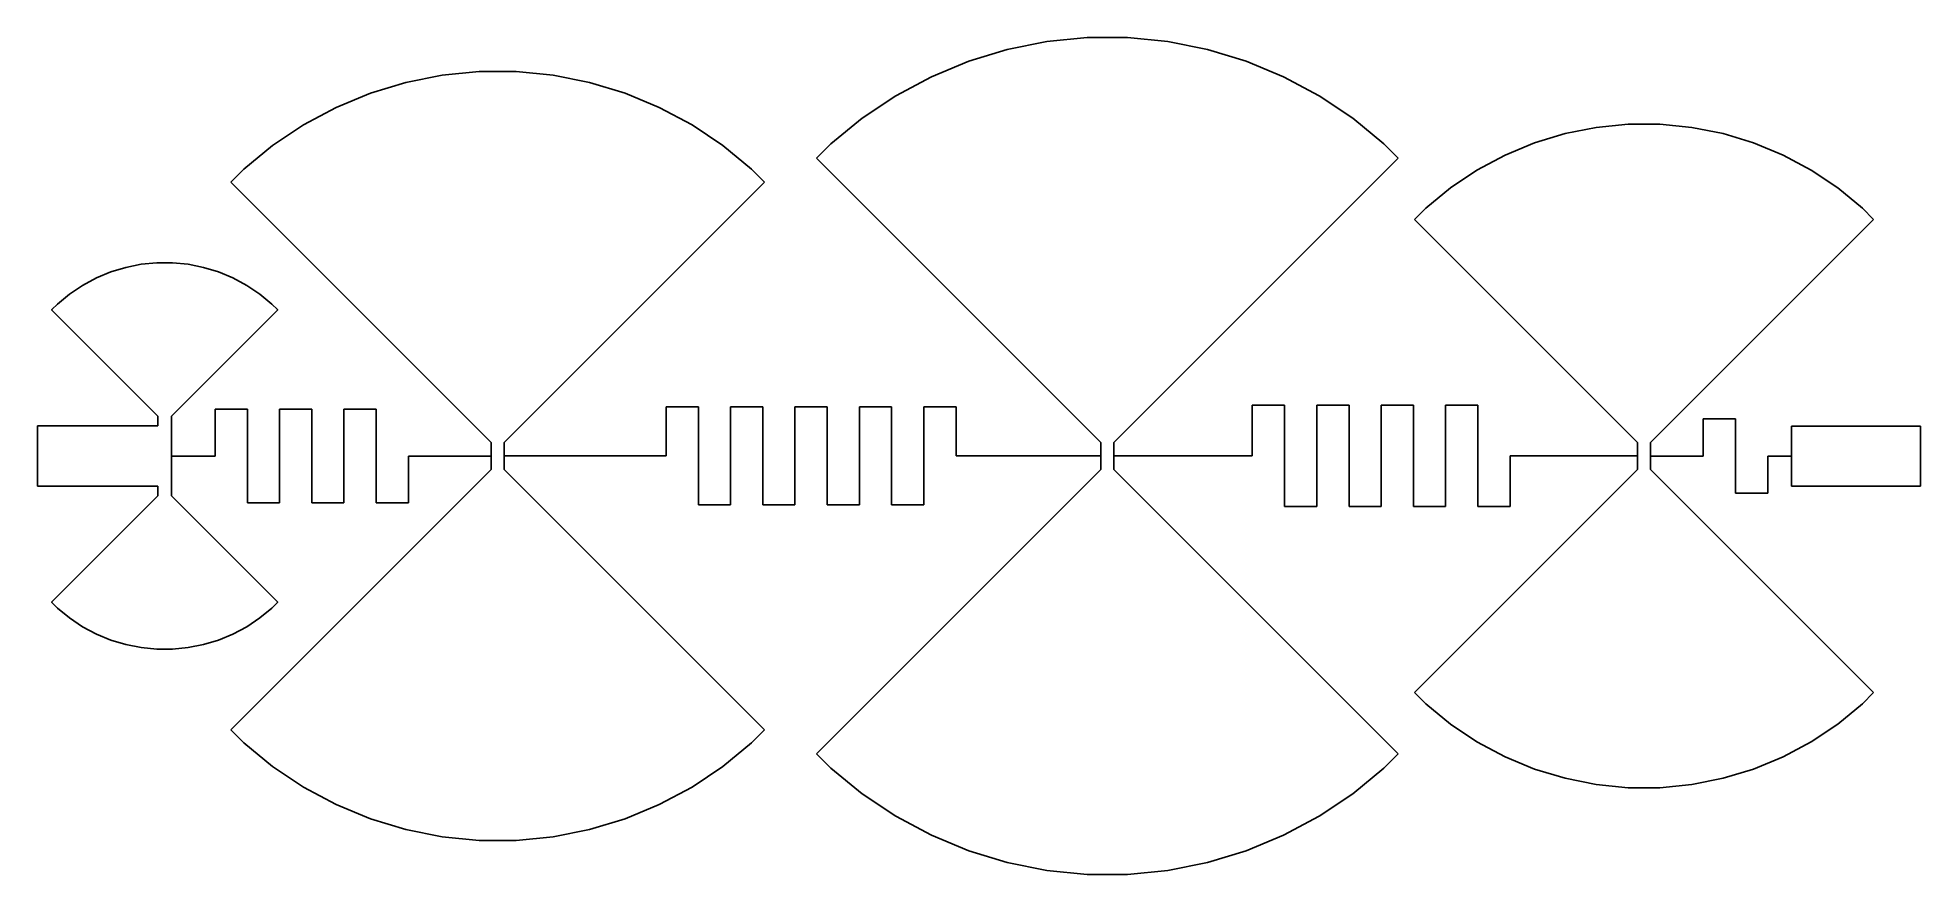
# Model space of a CAD drawing. Header units: millimetres. Extents: x 1261 to 1298.1, y 1261.8 to 1278.2.
import ezdxf

# ---------------------------------------------------------------- set-up
doc = ezdxf.new("R2010")
doc.units = ezdxf.units.MM
doc.layers.add('TopLayer', color=1, linetype='Continuous')

msp = doc.modelspace()

# ---------------------------------------------------------------- linework, layer by layer
at = {"layer": 'TopLayer'}
for p, q in [((1280.874, 1278.165), (1281.667, 1278.243)), ((1281.667, 1278.243), (1282.065, 1278.243)), ((1282.065, 1278.243), (1282.463, 1278.243)), ((1282.463, 1278.243), (1283.256, 1278.165)), ((1279.33, 1277.778), (1280.092, 1278.009)), ((1280.092, 1278.009), (1280.874, 1278.165)), ((1283.256, 1278.165), (1284.038, 1278.009)), ((1284.038, 1278.009), (1284.8, 1277.778)), ((1268.236, 1277.359), (1268.953, 1277.502)), ((1268.953, 1277.502), (1269.681, 1277.574)), ((1269.681, 1277.574), (1270.046, 1277.574)), ((1270.046, 1277.574), (1270.412, 1277.574)), ((1270.412, 1277.574), (1271.139, 1277.502)), ((1271.139, 1277.502), (1271.856, 1277.359)), ((1278.594, 1277.473), (1279.33, 1277.778)), ((1284.8, 1277.778), (1285.536, 1277.473)), ((1266.861, 1276.868), (1267.537, 1277.147)), ((1267.537, 1277.147), (1268.236, 1277.359)), ((1271.856, 1277.359), (1272.556, 1277.147)), ((1272.556, 1277.147), (1273.231, 1276.868)), ((1277.891, 1277.097), (1278.594, 1277.473)), ((1285.536, 1277.473), (1286.239, 1277.097)), ((1266.217, 1276.523), (1266.861, 1276.868)), ((1273.231, 1276.868), (1273.876, 1276.523)), ((1277.229, 1276.655), (1277.891, 1277.097)), ((1286.239, 1277.097), (1286.902, 1276.655)), ((1265.609, 1276.117), (1266.217, 1276.523)), ((1273.876, 1276.523), (1274.484, 1276.117)), ((1276.613, 1276.149), (1277.229, 1276.655)), ((1286.902, 1276.655), (1287.517, 1276.149)), ((1291.087, 1276.351), (1291.703, 1276.473)), ((1291.703, 1276.473), (1292.329, 1276.535)), ((1292.329, 1276.535), (1292.644, 1276.535)), ((1292.644, 1276.535), (1292.958, 1276.535)), ((1292.958, 1276.535), (1293.584, 1276.473)), ((1293.584, 1276.473), (1294.201, 1276.351)), ((1265.044, 1275.653), (1265.609, 1276.117)), ((1274.484, 1276.117), (1275.049, 1275.653)), ((1276.331, 1275.868), (1276.613, 1276.149)), ((1287.517, 1276.149), (1287.799, 1275.868)), ((1289.904, 1275.927), (1290.485, 1276.168)), ((1290.485, 1276.168), (1291.087, 1276.351)), ((1294.201, 1276.351), (1294.803, 1276.168)), ((1294.803, 1276.168), (1295.384, 1275.927)), ((1264.785, 1275.395), (1265.044, 1275.653)), ((1275.049, 1275.653), (1275.307, 1275.395)), ((1281.938, 1270.261), (1276.331, 1275.868)), ((1287.799, 1275.868), (1282.192, 1270.261)), ((1287.799, 1275.868), (1287.799, 1275.868)), ((1289.349, 1275.631), (1289.904, 1275.927)), ((1295.384, 1275.927), (1295.939, 1275.631)), ((1269.919, 1270.261), (1264.785, 1275.395)), ((1275.307, 1275.395), (1270.173, 1270.261)), ((1275.307, 1275.395), (1275.307, 1275.395)), ((1288.34, 1274.882), (1288.826, 1275.281)), ((1288.826, 1275.281), (1289.349, 1275.631)), ((1295.939, 1275.631), (1296.462, 1275.281)), ((1296.462, 1275.281), (1296.948, 1274.882)), ((1288.117, 1274.66), (1288.34, 1274.882)), ((1292.517, 1270.261), (1288.117, 1274.66)), ((1297.17, 1274.66), (1292.771, 1270.261)), ((1296.948, 1274.882), (1297.17, 1274.66)), ((1297.17, 1274.66), (1297.17, 1274.66)), ((1263.019, 1273.775), (1263.327, 1273.805)), ((1263.327, 1273.805), (1263.481, 1273.805)), ((1263.481, 1273.805), (1263.481, 1273.805)), ((1263.481, 1273.805), (1263.636, 1273.805)), ((1263.636, 1273.805), (1263.943, 1273.775)), ((1261.863, 1273.361), (1262.135, 1273.506)), ((1262.135, 1273.506), (1262.421, 1273.625)), ((1262.421, 1273.625), (1262.716, 1273.714)), ((1262.716, 1273.714), (1263.019, 1273.775)), ((1263.943, 1273.775), (1264.246, 1273.714)), ((1264.246, 1273.714), (1264.542, 1273.625)), ((1264.542, 1273.625), (1264.827, 1273.506)), ((1264.827, 1273.506), (1265.1, 1273.361)), ((1261.367, 1272.993), (1261.606, 1273.189)), ((1261.606, 1273.189), (1261.863, 1273.361)), ((1265.1, 1273.361), (1265.357, 1273.189)), ((1265.357, 1273.189), (1265.595, 1272.993)), ((1261.256, 1272.881), (1261.257, 1272.883)), ((1261.256, 1272.878), (1261.256, 1272.881)), ((1261.257, 1272.875), (1261.256, 1272.878)), ((1261.257, 1272.883), (1261.258, 1272.884)), ((1261.258, 1272.874), (1261.257, 1272.875)), ((1261.258, 1272.884), (1261.367, 1272.993)), ((1263.348, 1270.785), (1261.258, 1272.874)), ((1265.705, 1272.874), (1263.615, 1270.785)), ((1265.595, 1272.993), (1265.705, 1272.884)), ((1265.705, 1272.884), (1265.705, 1272.883)), ((1265.705, 1272.883), (1265.706, 1272.882)), ((1265.706, 1272.876), (1265.705, 1272.875)), ((1265.705, 1272.875), (1265.705, 1272.874)), ((1265.705, 1272.874), (1265.705, 1272.874)), ((1265.706, 1272.882), (1265.706, 1272.881)), ((1265.706, 1272.881), (1265.707, 1272.88)), ((1265.707, 1272.879), (1265.706, 1272.877)), ((1265.706, 1272.877), (1265.706, 1272.876)), ((1265.707, 1272.88), (1265.707, 1272.879)), ((1265.707, 1272.879), (1265.707, 1272.879)), ((1264.476, 1270.918), (1265.111, 1270.918)), ((1264.476, 1269.997), (1264.476, 1270.918)), ((1264.476, 1270.918), (1265.111, 1270.918)), ((1264.476, 1269.997), (1264.476, 1270.918)), ((1265.111, 1269.997), (1265.111, 1270.918)), ((1265.111, 1269.997), (1265.111, 1270.918)), ((1265.745, 1270.918), (1266.38, 1270.918)), ((1265.745, 1269.997), (1265.745, 1270.918)), ((1265.745, 1270.918), (1266.38, 1270.918)), ((1265.745, 1269.997), (1265.745, 1270.918)), ((1266.38, 1269.997), (1266.38, 1270.918)), ((1266.38, 1269.997), (1266.38, 1270.918)), ((1267.015, 1270.918), (1267.65, 1270.918)), ((1267.015, 1269.997), (1267.015, 1270.918)), ((1267.015, 1270.918), (1267.65, 1270.918)), ((1267.015, 1269.997), (1267.015, 1270.918)), ((1267.65, 1269.997), (1267.65, 1270.918)), ((1267.65, 1269.997), (1267.65, 1270.918)), ((1273.366, 1270.967), (1274.001, 1270.967)), ((1273.366, 1270), (1273.366, 1270.967)), ((1273.366, 1270.967), (1274.001, 1270.967)), ((1273.366, 1270), (1273.366, 1270.967)), ((1274.001, 1270), (1274.001, 1270.967)), ((1274.001, 1270), (1274.001, 1270.967)), ((1274.636, 1270.967), (1275.271, 1270.967)), ((1274.636, 1270), (1274.636, 1270.967)), ((1274.636, 1270.967), (1275.271, 1270.967)), ((1274.636, 1270), (1274.636, 1270.967)), ((1275.271, 1270), (1275.271, 1270.967)), ((1275.271, 1270), (1275.271, 1270.967)), ((1275.906, 1270.967), (1276.541, 1270.967)), ((1275.906, 1270), (1275.906, 1270.967)), ((1275.906, 1270.967), (1276.541, 1270.967)), ((1275.906, 1270), (1275.906, 1270.967)), ((1276.541, 1270), (1276.541, 1270.967)), ((1276.541, 1270), (1276.541, 1270.967)), ((1277.176, 1270.967), (1277.811, 1270.967)), ((1277.176, 1270), (1277.176, 1270.967)), ((1277.176, 1270.967), (1277.811, 1270.967)), ((1277.176, 1270), (1277.176, 1270.967)), ((1277.811, 1270), (1277.811, 1270.967)), ((1277.811, 1270), (1277.811, 1270.967)), ((1278.446, 1270.967), (1279.081, 1270.967)), ((1278.446, 1270), (1278.446, 1270.967)), ((1278.446, 1270.967), (1279.081, 1270.967)), ((1278.446, 1270), (1278.446, 1270.967)), ((1279.081, 1270), (1279.081, 1270.967)), ((1279.081, 1270), (1279.081, 1270.967)), ((1284.922, 1271), (1285.557, 1271)), ((1284.922, 1270), (1284.922, 1271)), ((1284.922, 1271), (1285.557, 1271)), ((1284.922, 1270), (1284.922, 1271)), ((1285.557, 1270), (1285.557, 1271)), ((1285.557, 1270), (1285.557, 1271)), ((1286.193, 1271), (1286.828, 1271)), ((1286.193, 1270), (1286.193, 1271)), ((1286.193, 1271), (1286.828, 1271)), ((1286.193, 1270), (1286.193, 1271)), ((1286.828, 1270), (1286.828, 1271)), ((1286.828, 1270), (1286.828, 1271)), ((1287.463, 1271), (1288.098, 1271)), ((1287.463, 1270), (1287.463, 1271)), ((1287.463, 1271), (1288.098, 1271)), ((1287.463, 1270), (1287.463, 1271)), ((1288.098, 1270), (1288.098, 1271)), ((1288.098, 1270), (1288.098, 1271)), ((1288.733, 1271), (1289.368, 1271)), ((1288.733, 1270), (1288.733, 1271)), ((1288.733, 1271), (1289.368, 1271)), ((1288.733, 1270), (1288.733, 1271)), ((1289.368, 1270), (1289.368, 1271)), ((1289.368, 1270), (1289.368, 1271)), ((1260.976, 1270.589), (1260.977, 1270.591)), ((1260.976, 1270.588), (1260.976, 1270.589)), ((1260.976, 1269.407), (1260.976, 1270.588)), ((1260.977, 1270.591), (1260.979, 1270.593)), ((1260.979, 1270.593), (1260.982, 1270.594)), ((1260.982, 1270.594), (1260.983, 1270.594)), ((1260.983, 1270.594), (1260.983, 1270.594)), ((1260.983, 1270.594), (1263.348, 1270.594)), ((1263.348, 1270.594), (1263.348, 1270.785)), ((1263.615, 1270.785), (1263.615, 1269.209)), ((1293.812, 1270.727), (1294.447, 1270.727)), ((1293.812, 1269.997), (1293.812, 1270.727)), ((1294.447, 1269.997), (1294.447, 1270.727)), ((1295.551, 1270.585), (1295.551, 1269.404)), ((1298.091, 1270.585), (1295.551, 1270.585)), ((1298.091, 1269.404), (1298.091, 1270.585)), ((1269.919, 1269.734), (1269.919, 1270.261)), ((1270.173, 1270.261), (1270.173, 1269.734)), ((1281.938, 1269.734), (1281.938, 1270.261)), ((1282.192, 1270.261), (1282.192, 1269.734)), ((1292.517, 1269.734), (1292.517, 1270.261)), ((1292.771, 1270.261), (1292.771, 1269.734)), ((1263.608, 1269.997), (1264.158, 1269.997)), ((1264.158, 1269.997), (1264.476, 1269.997)), ((1264.158, 1269.997), (1264.476, 1269.997)), ((1264.785, 1264.6), (1269.919, 1269.734)), ((1265.111, 1269.076), (1265.111, 1269.997)), ((1265.111, 1269.076), (1265.111, 1269.997)), ((1265.745, 1269.076), (1265.745, 1269.997)), ((1265.745, 1269.076), (1265.745, 1269.997)), ((1266.38, 1269.076), (1266.38, 1269.997)), ((1266.38, 1269.076), (1266.38, 1269.997)), ((1267.015, 1269.076), (1267.015, 1269.997)), ((1267.015, 1269.076), (1267.015, 1269.997)), ((1267.65, 1269.076), (1267.65, 1269.997)), ((1267.65, 1269.076), (1267.65, 1269.997)), ((1268.285, 1269.997), (1268.857, 1269.997)), ((1268.285, 1269.076), (1268.285, 1269.997)), ((1268.285, 1269.997), (1268.857, 1269.997)), ((1268.285, 1269.076), (1268.285, 1269.997)), ((1268.857, 1269.997), (1269.919, 1269.997)), ((1270.173, 1270), (1273.048, 1270)), ((1270.173, 1269.734), (1275.307, 1264.6)), ((1273.048, 1270), (1273.366, 1270)), ((1273.048, 1270), (1273.366, 1270)), ((1274.001, 1269.033), (1274.001, 1270)), ((1274.001, 1269.033), (1274.001, 1270)), ((1274.636, 1269.033), (1274.636, 1270)), ((1274.636, 1269.033), (1274.636, 1270)), ((1275.271, 1269.033), (1275.271, 1270)), ((1275.271, 1269.033), (1275.271, 1270)), ((1275.906, 1269.033), (1275.906, 1270)), ((1275.906, 1269.033), (1275.906, 1270)), ((1276.331, 1264.126), (1281.938, 1269.734)), ((1276.541, 1269.033), (1276.541, 1270)), ((1276.541, 1269.033), (1276.541, 1270)), ((1277.176, 1269.033), (1277.176, 1270)), ((1277.176, 1269.033), (1277.176, 1270)), ((1277.811, 1269.033), (1277.811, 1270)), ((1277.811, 1269.033), (1277.811, 1270)), ((1278.446, 1269.033), (1278.446, 1270)), ((1278.446, 1269.033), (1278.446, 1270)), ((1279.081, 1270), (1280.668, 1270)), ((1279.081, 1270), (1280.668, 1270)), ((1280.668, 1270), (1281.938, 1270)), ((1282.192, 1270), (1284.605, 1270)), ((1282.192, 1269.734), (1287.799, 1264.126)), ((1284.605, 1270), (1284.922, 1270)), ((1284.605, 1270), (1284.922, 1270)), ((1285.557, 1269), (1285.557, 1270)), ((1285.557, 1269), (1285.557, 1270)), ((1286.193, 1269), (1286.193, 1270)), ((1286.193, 1269), (1286.193, 1270)), ((1286.828, 1269), (1286.828, 1270)), ((1286.828, 1269), (1286.828, 1270)), ((1287.463, 1269), (1287.463, 1270)), ((1287.463, 1269), (1287.463, 1270)), ((1288.098, 1269), (1288.098, 1270)), ((1288.098, 1269), (1288.098, 1270)), ((1288.117, 1265.334), (1292.517, 1269.734)), ((1288.733, 1269), (1288.733, 1270)), ((1288.733, 1269), (1288.733, 1270)), ((1289.368, 1269), (1289.368, 1270)), ((1289.368, 1269), (1289.368, 1270)), ((1290.003, 1270), (1291.082, 1270)), ((1290.003, 1269), (1290.003, 1270)), ((1290.003, 1270), (1291.082, 1270)), ((1290.003, 1269), (1290.003, 1270)), ((1291.082, 1270), (1292.517, 1270)), ((1292.771, 1269.997), (1293.495, 1269.997)), ((1292.771, 1269.734), (1297.17, 1265.334)), ((1293.495, 1269.997), (1293.812, 1269.997)), ((1294.447, 1269.267), (1294.447, 1269.997)), ((1295.082, 1269.997), (1295.273, 1269.997)), ((1295.082, 1269.267), (1295.082, 1269.997)), ((1295.273, 1269.997), (1295.551, 1269.997)), ((1260.976, 1269.405), (1260.976, 1269.407)), ((1260.976, 1269.407), (1260.976, 1269.407)), ((1260.977, 1269.403), (1260.976, 1269.405)), ((1260.979, 1269.401), (1260.977, 1269.403)), ((1260.982, 1269.4), (1260.979, 1269.401)), ((1260.983, 1269.4), (1260.982, 1269.4)), ((1263.348, 1269.4), (1260.983, 1269.4)), ((1263.348, 1269.209), (1263.348, 1269.4)), ((1295.551, 1269.404), (1298.091, 1269.404)), ((1261.258, 1267.12), (1263.348, 1269.209)), ((1263.615, 1269.209), (1265.705, 1267.12)), ((1265.111, 1269.076), (1265.745, 1269.076)), ((1265.111, 1269.076), (1265.745, 1269.076)), ((1266.38, 1269.076), (1267.015, 1269.076)), ((1266.38, 1269.076), (1267.015, 1269.076)), ((1267.65, 1269.076), (1268.285, 1269.076)), ((1267.65, 1269.076), (1268.285, 1269.076)), ((1274.001, 1269.033), (1274.636, 1269.033)), ((1274.001, 1269.033), (1274.636, 1269.033)), ((1275.271, 1269.033), (1275.906, 1269.033)), ((1275.271, 1269.033), (1275.906, 1269.033)), ((1276.541, 1269.033), (1277.176, 1269.033)), ((1276.541, 1269.033), (1277.176, 1269.033)), ((1277.811, 1269.033), (1278.446, 1269.033)), ((1277.811, 1269.033), (1278.446, 1269.033)), ((1285.557, 1269), (1286.193, 1269)), ((1285.557, 1269), (1286.193, 1269)), ((1286.828, 1269), (1287.463, 1269)), ((1286.828, 1269), (1287.463, 1269)), ((1288.098, 1269), (1288.733, 1269)), ((1288.098, 1269), (1288.733, 1269)), ((1289.368, 1269), (1290.003, 1269)), ((1289.368, 1269), (1290.003, 1269)), ((1294.447, 1269.267), (1295.082, 1269.267)), ((1261.256, 1267.116), (1261.257, 1267.119)), ((1261.256, 1267.114), (1261.256, 1267.116)), ((1261.257, 1267.111), (1261.256, 1267.114)), ((1261.257, 1267.119), (1261.258, 1267.12)), ((1261.258, 1267.11), (1261.257, 1267.111)), ((1261.258, 1267.12), (1261.258, 1267.12)), ((1261.258, 1267.11), (1261.258, 1267.11)), ((1261.367, 1267.001), (1261.258, 1267.11)), ((1265.705, 1267.11), (1265.595, 1267.001)), ((1265.705, 1267.12), (1265.705, 1267.119)), ((1265.705, 1267.119), (1265.706, 1267.118)), ((1265.706, 1267.112), (1265.705, 1267.111)), ((1265.705, 1267.111), (1265.705, 1267.11)), ((1265.706, 1267.118), (1265.706, 1267.117)), ((1265.706, 1267.117), (1265.707, 1267.116)), ((1265.707, 1267.114), (1265.706, 1267.113)), ((1265.706, 1267.113), (1265.706, 1267.112)), ((1265.707, 1267.116), (1265.707, 1267.115)), ((1265.707, 1267.115), (1265.707, 1267.114)), ((1261.606, 1266.805), (1261.367, 1267.001)), ((1261.863, 1266.633), (1261.606, 1266.805)), ((1265.357, 1266.805), (1265.1, 1266.633)), ((1265.595, 1267.001), (1265.357, 1266.805)), ((1262.135, 1266.488), (1261.863, 1266.633)), ((1262.421, 1266.37), (1262.135, 1266.488)), ((1262.716, 1266.28), (1262.421, 1266.37)), ((1264.542, 1266.37), (1264.246, 1266.28)), ((1264.827, 1266.488), (1264.542, 1266.37)), ((1265.1, 1266.633), (1264.827, 1266.488)), ((1263.019, 1266.22), (1262.716, 1266.28)), ((1263.327, 1266.189), (1263.019, 1266.22)), ((1263.481, 1266.189), (1263.327, 1266.189)), ((1263.636, 1266.189), (1263.481, 1266.189)), ((1263.943, 1266.22), (1263.636, 1266.189)), ((1264.246, 1266.28), (1263.943, 1266.22)), ((1288.117, 1265.334), (1288.117, 1265.334)), ((1288.34, 1265.112), (1288.117, 1265.334)), ((1297.17, 1265.334), (1296.948, 1265.112)), ((1288.826, 1264.713), (1288.34, 1265.112)), ((1296.948, 1265.112), (1296.462, 1264.713)), ((1264.785, 1264.6), (1264.785, 1264.6)), ((1265.044, 1264.341), (1264.785, 1264.6)), ((1275.307, 1264.6), (1275.049, 1264.341)), ((1289.349, 1264.363), (1288.826, 1264.713)), ((1296.462, 1264.713), (1295.939, 1264.363)), ((1265.609, 1263.877), (1265.044, 1264.341)), ((1275.049, 1264.341), (1274.484, 1263.877)), ((1289.904, 1264.067), (1289.349, 1264.363)), ((1295.939, 1264.363), (1295.384, 1264.067)), ((1266.217, 1263.471), (1265.609, 1263.877)), ((1274.484, 1263.877), (1273.876, 1263.471)), ((1276.331, 1264.126), (1276.331, 1264.126)), ((1276.613, 1263.845), (1276.331, 1264.126)), ((1277.229, 1263.339), (1276.613, 1263.845)), ((1287.517, 1263.845), (1286.902, 1263.339)), ((1287.799, 1264.126), (1287.517, 1263.845)), ((1290.485, 1263.826), (1289.904, 1264.067)), ((1291.087, 1263.644), (1290.485, 1263.826)), ((1294.803, 1263.826), (1294.201, 1263.644)), ((1295.384, 1264.067), (1294.803, 1263.826)), ((1266.861, 1263.127), (1266.217, 1263.471)), ((1273.876, 1263.471), (1273.231, 1263.127)), ((1291.703, 1263.521), (1291.087, 1263.644)), ((1292.329, 1263.459), (1291.703, 1263.521)), ((1292.644, 1263.459), (1292.329, 1263.459)), ((1292.958, 1263.459), (1292.644, 1263.459)), ((1293.584, 1263.521), (1292.958, 1263.459)), ((1294.201, 1263.644), (1293.584, 1263.521)), ((1267.537, 1262.847), (1266.861, 1263.127)), ((1273.231, 1263.127), (1272.556, 1262.847)), ((1277.891, 1262.897), (1277.229, 1263.339)), ((1286.902, 1263.339), (1286.239, 1262.897)), ((1268.236, 1262.635), (1267.537, 1262.847)), ((1272.556, 1262.847), (1271.856, 1262.635)), ((1278.594, 1262.521), (1277.891, 1262.897)), ((1286.239, 1262.897), (1285.536, 1262.521)), ((1268.953, 1262.492), (1268.236, 1262.635)), ((1269.681, 1262.42), (1268.953, 1262.492)), ((1270.046, 1262.42), (1269.681, 1262.42)), ((1270.412, 1262.42), (1270.046, 1262.42)), ((1271.139, 1262.492), (1270.412, 1262.42)), ((1271.856, 1262.635), (1271.139, 1262.492)), ((1279.33, 1262.216), (1278.594, 1262.521)), ((1285.536, 1262.521), (1284.8, 1262.216)), ((1280.092, 1261.985), (1279.33, 1262.216)), ((1280.874, 1261.829), (1280.092, 1261.985)), ((1284.038, 1261.985), (1283.256, 1261.829)), ((1284.8, 1262.216), (1284.038, 1261.985)), ((1281.667, 1261.751), (1280.874, 1261.829)), ((1282.065, 1261.751), (1281.667, 1261.751)), ((1282.463, 1261.751), (1282.065, 1261.751)), ((1283.256, 1261.829), (1282.463, 1261.751))]:
    msp.add_line(p, q, dxfattribs=at)

doc.saveas('drawing.dxf')
